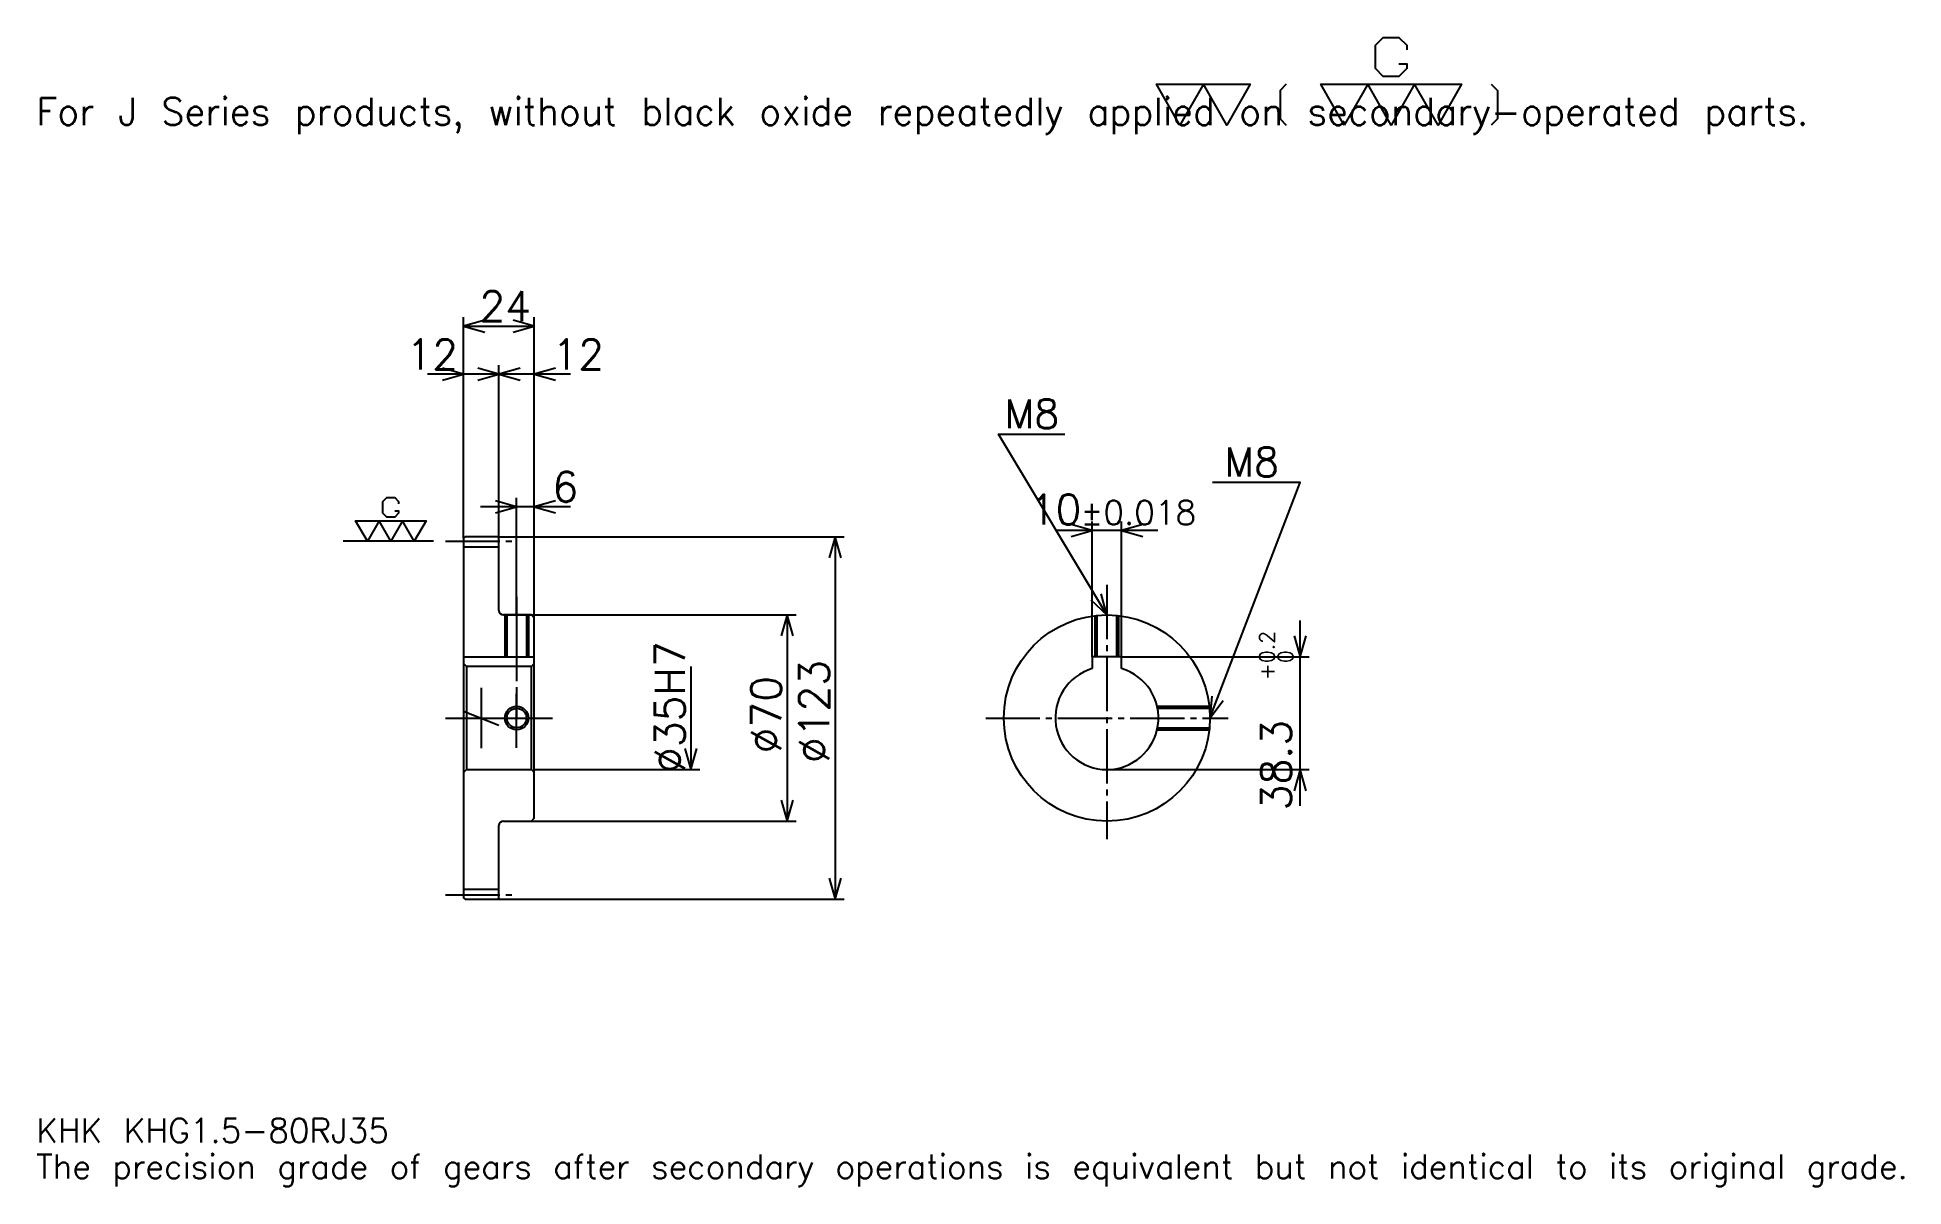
# Model space of a CAD drawing. Extents: x 21 to 654, y 7 to 398.
import ezdxf

# ---------------------------------------------------------------- set-up
doc = ezdxf.new("R2010")
doc.units = 0
doc.linetypes.add('DASHDOT', pattern=[24.521738, 18.391304, -2.043478, 2.043478, -2.043478])
doc.layers.get('0').update_dxf_attribs({"linetype": 'CONTINUOUS'})
doc.layers.add('DASHDOT', color=6, linetype='DASHDOT')
doc.styles.add('KANJI', font='TXT', dxfattribs={"bigfont": 'BIGFONT'})

msp = doc.modelspace()

# ---------------------------------------------------------------- linework, layer by layer
at = {"color": 5}
for p, q in [((165.521729, 228.043488), (165.521729, 302.630432)), ((165.521729, 299.565216), (189.521729, 299.565216)), ((189.521729, 228.043488), (189.521729, 302.630432)), ((177.521729, 228.043488), (177.521729, 286.282623)), ((189.782593, 283.217407), (153.260864, 283.217407)), ((201.782593, 283.217407), (165.260864, 283.217407)), ((183.521729, 228.043488), (183.521729, 241.326096)), ((201.782593, 238.26088), (171.260864, 238.26088)), ((401.173889, 230.152191), (366.652161, 230.152191)), ((378.913025, 187.343491), (378.913025, 233.217407)), ((388.913025, 187.343491), (388.913025, 233.217407)), ((165.521729, 227.543488), (165.521729, 228.043488)), ((177.021729, 228.043488), (189.521729, 228.043488)), ((177.521729, 227.543488), (177.521729, 228.043488)), ((183.521729, 201.543488), (183.521729, 228.043488)), ((183.521729, 201.543488), (183.521729, 228.043488)), ((189.521729, 228.043488), (294.760864, 228.043488)), ((189.521729, 200.543488), (189.521729, 228.043488)), ((291.695648, 228.043488), (291.695648, 105.043488)), ((179.021729, 201.543488), (189.521729, 201.543488)), ((189.521729, 201.543488), (278.413025, 201.543488)), ((275.347809, 201.543488), (275.347809, 131.543488)), ((449.565216, 136.782623), (449.565216, 199.604355)), ((242.652161, 184.043488), (242.652161, 149.043488)), ((388.913025, 187.343491), (452.630432, 187.343491)), ((189.521729, 149.043488), (245.717377, 149.043488)), ((383.913025, 149.043488), (452.630432, 149.043488)), ((179.021729, 131.543488), (189.521729, 131.543488)), ((189.521729, 131.543488), (278.413025, 131.543488)), ((177.021729, 105.043488), (189.521729, 105.043488)), ((189.521729, 105.043488), (294.760864, 105.043488))]:
    msp.add_line(p, q, dxfattribs=at)
at = {"color": 7}
for p, q in [((155.304337, 226.543488), (124.652161, 226.543488)), ((171.521729, 176.76088), (171.521729, 156.326096))]:
    msp.add_line(p, q, dxfattribs=at)
at = {"color": 4}
for p, q in [((165.521729, 224.668488), (177.521729, 224.668488)), ((165.521729, 187.343491), (189.521729, 187.343491)), ((166.521729, 184.043488), (166.521729, 149.043488)), ((188.521729, 184.043488), (189.521729, 185.043488)), ((188.521729, 149.043488), (189.521729, 148.043488)), ((165.521729, 108.418488), (177.521729, 108.418488))]:
    msp.add_line(p, q, dxfattribs=at)
at = {"color": 7}
for points in [[(483.078247, 388.546936), (485.734772, 388.546936), (485.734772, 386.953033), (483.078247, 384.296509), (477.765198, 384.296509), (475.108704, 386.953033), (475.108704, 394.922607), (477.765198, 397.579132), (483.078247, 397.579132), (485.734772, 394.922607), (485.734772, 393.328674)], [(408.695648, 367.82608), (400.726074, 381.639984), (432.60434, 381.639984), (424.634766, 367.82608), (416.665222, 381.639984), (408.695648, 367.82608)], [(444.824341, 381.639984), (442.699127, 379.514771), (442.699127, 369.951294), (444.824341, 367.82608)], [(464.482605, 367.82608), (456.513031, 381.639984), (504.330444, 381.639984), (496.36087, 367.82608), (488.391296, 381.639984), (480.421753, 367.82608), (472.452179, 381.639984), (464.482605, 367.82608)], [(514.425232, 381.639984), (516.550415, 379.514771), (516.550415, 369.951294), (514.425232, 367.82608)], [(142.123901, 236.903931), (143.452164, 236.903931), (143.452164, 236.106964), (142.123901, 234.778702), (139.467377, 234.778702), (138.139114, 236.106964), (138.139114, 240.091751), (139.467377, 241.420013), (142.123901, 241.420013), (143.452164, 240.091751), (143.452164, 239.2948)], [(132.82608, 226.543488), (128.841293, 233.450439), (152.749985, 233.450439), (148.765213, 226.543488), (144.780426, 233.450439), (140.795639, 226.543488), (136.810852, 233.450439), (132.82608, 226.543488)]]:
    msp.add_lwpolyline(points, dxfattribs=at)
at = {"color": 5}
for points in [[(172.673904, 301.608704), (165.521729, 299.565216), (172.673904, 297.521729)], [(182.369553, 297.521729), (189.521729, 299.565216), (182.369553, 301.608704)], [(158.369553, 281.17392), (165.521729, 283.217407), (158.369553, 285.260864)], [(170.369553, 281.17392), (177.521729, 283.217407), (170.369553, 285.260864)], [(184.673904, 285.260864), (177.521729, 283.217407), (184.673904, 281.17392)], [(196.673904, 285.260864), (189.521729, 283.217407), (196.673904, 281.17392)], [(383.913025, 201.543488), (347.130432, 262.847839), (369.608704, 262.847839)], [(418.913025, 166.543488), (449.565216, 246.5), (419.730408, 246.5)], [(176.369553, 236.217407), (183.521729, 238.26088), (176.369553, 240.304352)], [(196.673904, 240.304352), (189.521729, 238.26088), (196.673904, 236.217407)], [(371.760864, 228.108704), (378.913025, 230.152191), (371.760864, 232.195663)], [(396.065216, 232.195663), (388.913025, 230.152191), (396.065216, 228.108704)], [(293.739136, 220.891312), (291.695648, 228.043488), (289.652161, 220.891312)], [(378.481018, 206.625061), (383.913025, 201.543488), (381.985535, 208.727783)], [(277.391296, 194.391312), (275.347809, 201.543488), (273.304321, 194.391312)], [(447.521729, 194.495667), (449.565216, 187.343491), (451.608704, 194.495667)], [(419.565125, 173.953217), (418.913025, 166.543488), (423.381287, 172.490265)], [(240.608673, 156.195663), (242.652161, 149.043488), (244.695648, 156.195663)], [(451.608704, 141.891312), (449.565216, 149.043488), (447.521729, 141.891312)], [(273.304321, 138.695663), (275.347809, 131.543488), (277.391296, 138.695663)], [(289.652161, 112.195663), (291.695648, 105.043488), (293.739136, 112.195663)]]:
    msp.add_lwpolyline(points, dxfattribs=at)
at = {"color": 4}
for points in [[(177.521729, 203.043488), (177.521729, 227.543488), (177.021729, 228.043488), (166.021729, 228.043488), (165.521729, 227.543488), (165.521729, 148.043488)], [(179.021729, 131.543488), (188.521729, 131.543488), (189.521729, 132.543488), (189.521729, 200.543488), (188.521729, 201.543488), (179.021729, 201.543488)], [(179.521729, 201.543488), (179.521729, 187.343491)], [(180.196732, 201.543488), (180.196732, 187.343491)], [(186.846725, 201.543488), (186.846725, 187.343491)], [(187.521729, 201.543488), (187.521729, 187.343491)], [(379.913025, 187.343491), (379.913025, 201.314163)], [(380.588043, 187.343491), (380.588043, 201.385193)], [(387.238037, 187.343491), (387.238037, 201.385193)], [(387.913025, 187.343491), (387.913025, 201.314163)], [(165.521729, 148.043488), (166.521729, 149.043488), (188.521729, 149.043488), (188.521729, 184.043488), (166.521729, 184.043488), (165.521729, 185.043488)], [(388.913025, 183.313995), (388.913025, 187.343491), (378.913025, 187.343491), (378.913025, 183.313995)], [(400.949768, 170.543488), (418.683716, 170.543488)], [(401.094269, 169.868484), (418.754761, 169.868484)], [(400.949768, 162.543488), (418.683716, 162.543488)], [(401.094269, 163.218491), (418.754761, 163.218491)], [(165.521729, 148.043488), (165.521729, 105.543488), (166.021729, 105.043488), (177.021729, 105.043488), (177.521729, 105.543488), (177.521729, 130.043488)]]:
    msp.add_lwpolyline(points, dxfattribs=at)
for centre, radius in [((383.913025, 166.543488), 35), ((183.521729, 166.543488), 3.325)]:
    msp.add_circle(centre, radius, dxfattribs=at)
at = {"color": 7}
msp.add_circle((183.521729, 166.543488), 4, dxfattribs=at)
at = {"color": 4}
for centre, radius, start, end in [((179.021729, 203.043488), 1.5, 180, 270), ((383.913025, 166.543488), 17.5, 106.601549926, 73.398450074), ((179.021729, 130.043488), 1.5, 90, 180)]:
    msp.add_arc(centre, radius, start, end, dxfattribs=at)
at = {"layer": 'DASHDOT', "color": 7}
for p, q in [((159.391296, 226.543488), (183.652161, 226.543488)), ((383.913025, 211.76088), (383.913025, 125.413055)), ((183.521729, 201.543488), (183.521729, 166.543488)), ((159.391296, 166.543488), (195.652161, 166.543488)), ((165.521729, 168.906952), (177.521729, 164.180023)), ((342.782593, 166.543488), (425.043457, 166.543488)), ((159.391296, 106.543488), (183.652161, 106.543488))]:
    msp.add_line(p, q, dxfattribs=at)
for points in [[(183.521729, 207.67392), (183.521729, 181.213058)], [(183.521729, 156.413055), (183.521729, 176.67392)], [(173.391296, 166.543488), (193.652161, 166.543488)]]:
    msp.add_lwpolyline(points, dxfattribs=at)

# ---------------------------------------------------------------- texts
at = {"color": 7, "style": 'KANJI'}
for s, height, p in [('For J Series products, without black oxide repeatedly applied on secondary-operated parts.', 9.195652, (20.434782, 367.82608)), ('24', 10.217391, (170.880417, 301.200012)), ('12', 10.217391, (146.108688, 284.852173)), ('12', 10.217391, (195.652161, 284.852173)), ('M8', 9.808696, (349.173889, 264.891296)), ('M8', 9.808696, (423.817383, 248.543488)), ('6', 10.217391, (195.652161, 239.89566)), ('10', 10.217391, (357.713623, 232.195663)), ('%%p0.018', 8.173913, (374.979767, 232.195663)), ('KHK KHG1.5-80RJ35', 8.173913, (20.434782, 22.47826)), ('The precision grade of gears after secondary operations is equivalent but not identical to its original grade.', 8.173913, (20.434782, 10.217391))]:
    msp.add_text(s, height=height, dxfattribs=at).set_placement(p)
for s, height, p in [('%%c35H7', 10.217391, (240.608673, 147.896744)), ('0.2', 5.108696, (440.778259, 185.176697)), ('%%c123', 10.217391, (289.652161, 151.217407)), ('+', 5.108696, (440.778259, 179.454956)), ('0', 5.108696, (447.113037, 185.176697)), ('%%c70', 10.217391, (273.304321, 154.538055)), ('38.3', 10.217391, (446.5, 135.230042))]:
    msp.add_text(s, height=height, rotation=90, dxfattribs=at).set_placement(p)

doc.saveas('drawing.dxf')
